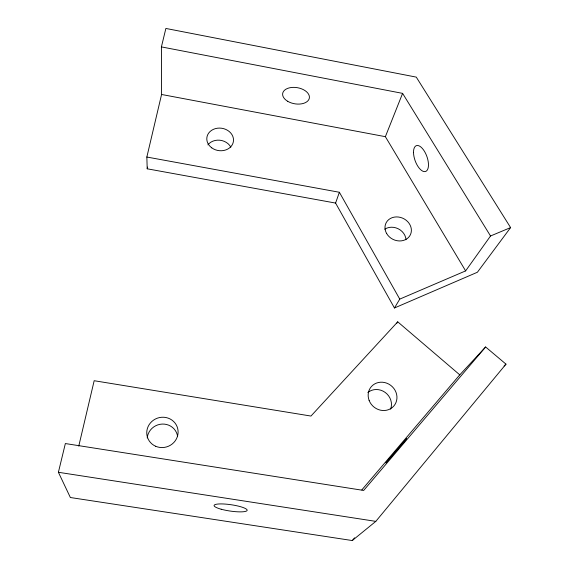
<?xml version="1.0" encoding="UTF-8"?>
<svg xmlns="http://www.w3.org/2000/svg" width="569" height="569" viewBox="0 0 569 569"><rect width="100%" height="100%" fill="white"/><g stroke="black" fill="none" stroke-linecap="round" stroke-linejoin="round"><path stroke-width="0.85" d="M147.207 168.801L146.845 157.037L161.575 94.475L161.411 46.9L165.878 28.45L416.273 77.114L510.599 227.586L477.391 272.252L394.452 307.985L335.589 203.076L147.207 168.801L147.613 167.087M78.771 446.096L94.17 380.718L310.966 416.053L397.731 321.834L459.773 374.857L485.62 346.976L505.99 364.139L375.81 521.368L352.275 540.55L70.364 497.519L58.401 472.284L65.357 443.55L363.669 490.442L485.62 346.976M335.589 203.076L339.373 192.265L146.845 157.037M394.452 307.985L399.758 299.109L465.627 270.894L385.377 136.681L402.596 93.373L161.411 46.9M396.849 323.242L397.731 321.834M465.627 270.894L490.528 235.986L510.599 227.586M352.275 540.55L354.551 537.819M361.827 489.902L459.773 374.857M504.084 365.981L505.99 364.139M58.401 472.284L375.81 521.368M161.575 94.475L385.377 136.681M402.596 93.373L490.528 235.986M339.373 192.265L399.758 299.109M384.772 229.2A13.236 11.472 25.6 0 1 398.222 228.774A13.236 11.472 25.6 0 1 405.996 239.698M207.884 144.875A13.123 11.11 8.8 0 1 219.819 140.216A13.123 11.11 8.8 0 1 230.836 147.186M367.823 392.539A14.495 13.443 39.7 0 1 385.199 392.439A14.495 13.443 39.7 0 1 390.597 409.139M147.229 437.952A15.377 14.758 -21.3 0 1 162.158 424.069A15.377 14.758 -21.3 0 1 177.62 436.551M406.558 438.806L385.889 462.86L406.558 438.806M211.739 147.833A13.407 11.28 9 0 0 233.347 141.802A13.407 11.28 9 0 0 215.374 128.63A13.407 11.28 9 0 0 211.739 147.833M386.7 233.624A13.528 11.657 25.4 0 0 409.566 236.178A13.528 11.657 25.4 0 0 398.279 217.002A13.528 11.657 25.4 0 0 386.7 233.624M287.694 101.296A13.542 8.172 9.8 0 0 309.287 98.38A13.542 8.172 9.8 0 0 291.058 87.534A13.542 8.172 9.8 0 0 287.694 101.296M413.521 152.556A13.713 6.245 70.3 0 0 424.915 171.618A13.713 6.245 70.3 0 0 424.552 151.489A13.713 6.245 70.3 0 0 413.521 152.556M155.686 446.267A15.754 15.1 -19.5 0 0 178.061 430.797A15.754 15.1 -19.5 0 0 153.538 420.128A15.754 15.1 -19.5 0 0 155.686 446.267M369.125 400.434A14.844 13.706 39.1 0 0 393.776 406.081A14.844 13.706 39.1 0 0 384.765 382.567A14.844 13.706 39.1 0 0 369.125 400.434M221.17 509.219A16.721 3.201 8.3 0 0 247.11 510.485A16.721 3.201 8.3 0 0 223.553 503.978A16.721 3.201 8.3 0 0 221.17 509.219"/></g></svg>
